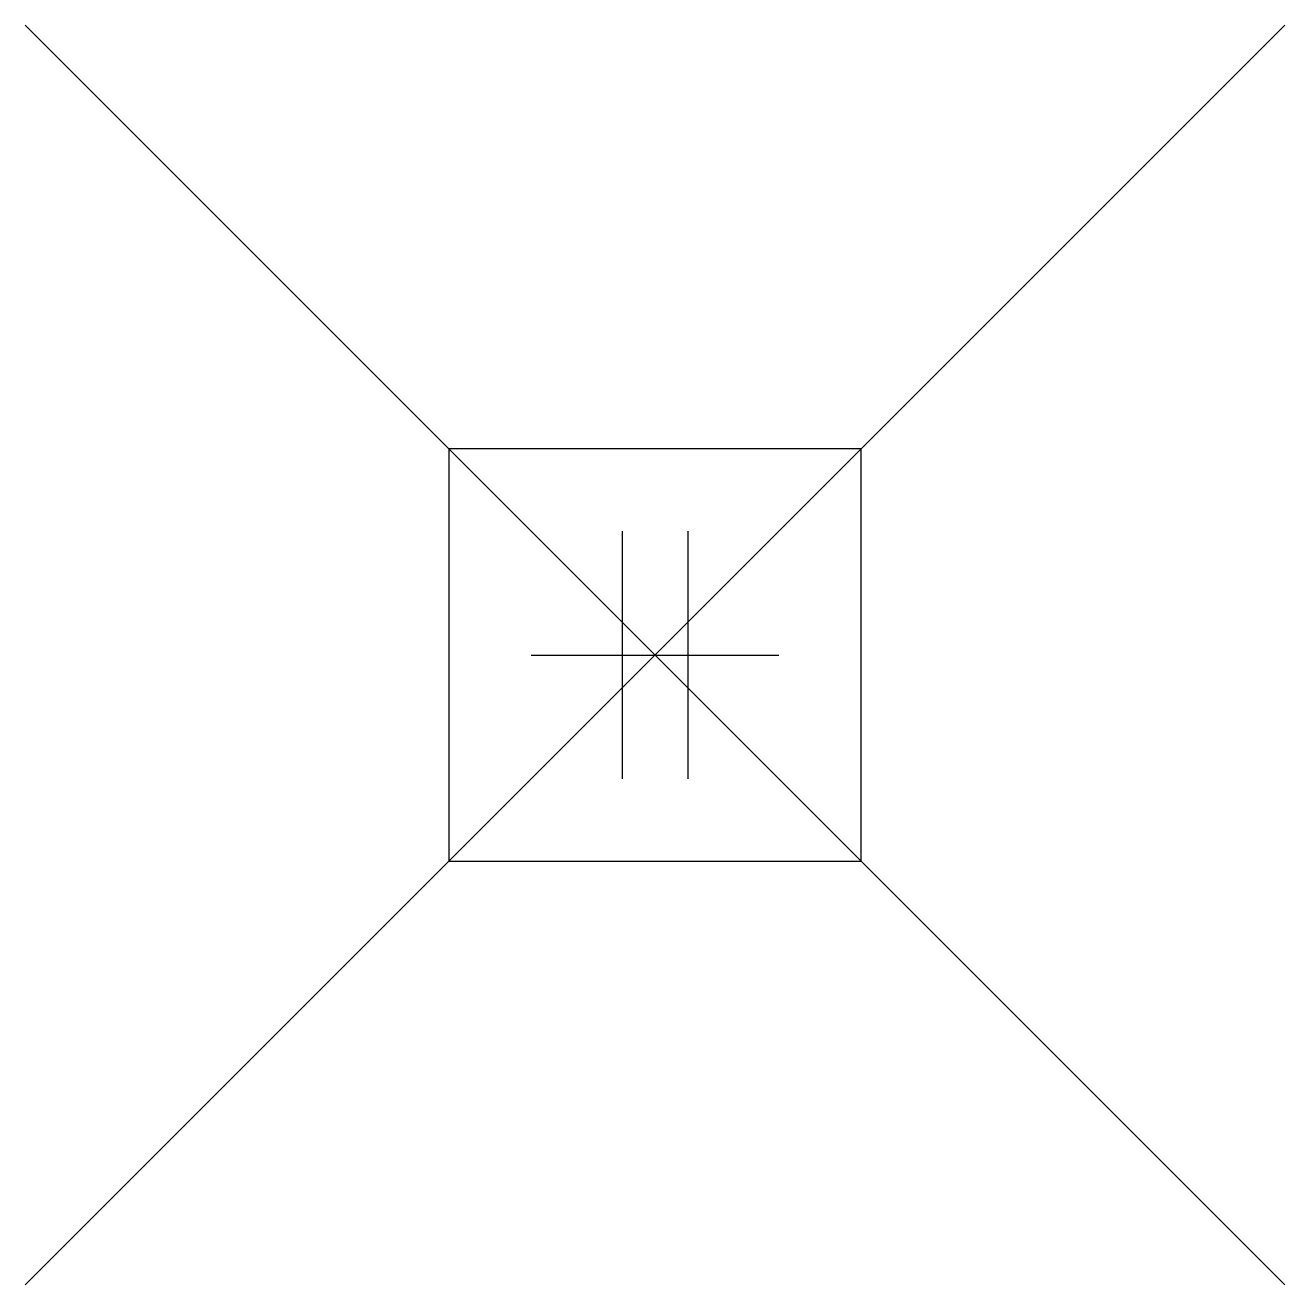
# Model space of a CAD drawing. Extents: x -5.5 to 5.5, y -5.5 to 5.5.
import ezdxf

# ---------------------------------------------------------------- set-up
doc = ezdxf.new("R2010")
doc.units = 0

msp = doc.modelspace()

# ---------------------------------------------------------------- linework, layer by layer
for p, q in [((-0.288, 1.082), (-0.288, -1.082)), ((0.288, 1.082), (0.288, -1.082)), ((-1.082, 0), (1.082, 0))]:
    msp.add_line(p, q)
for points in [[(5.5, 5.5), (-5.5, -5.5)], [(-5.5, 5.5), (5.5, -5.5)]]:
    msp.add_lwpolyline(points)
at = {"flags": 128}
msp.add_lwpolyline([(-1.8, -1.8), (1.8, -1.8), (1.8, 1.8), (-1.8, 1.8)], close=True, dxfattribs=at)

doc.saveas('drawing.dxf')
